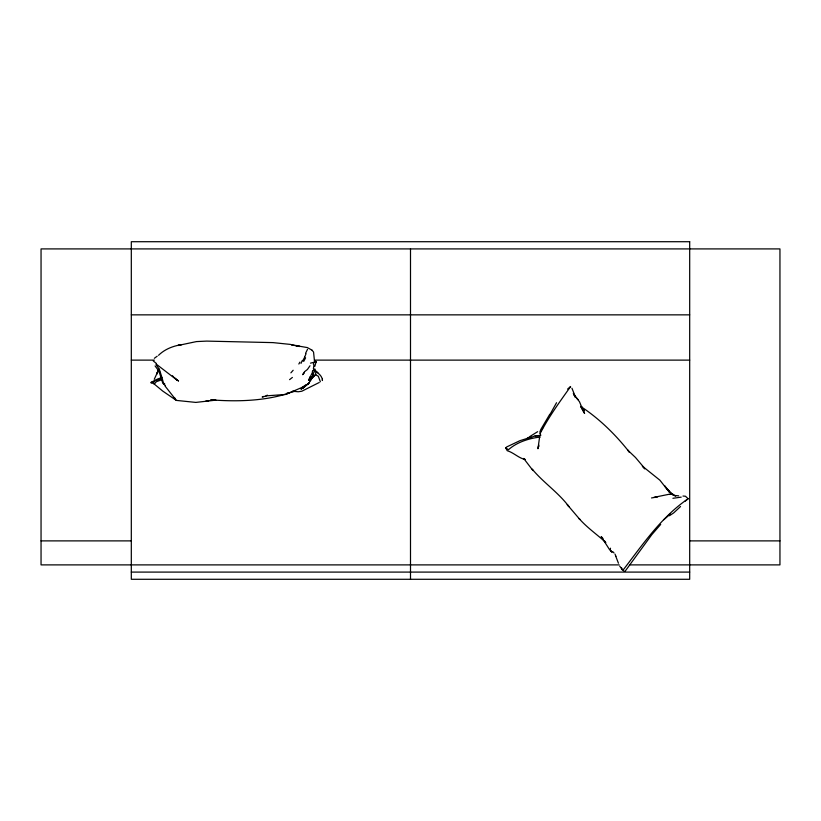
<?xml version="1.0" encoding="UTF-8"?>
<svg xmlns="http://www.w3.org/2000/svg" width="821" height="821" viewBox="0 0 821 821"><rect width="100%" height="100%" fill="white"/><g stroke="black" fill="none" stroke-linecap="round" stroke-linejoin="round"><path stroke-width="1.23" d="M316.177 361.507L314.812 366.412M549.701 414.985L556.546 402.721M539.654 436.639L537.96 448.738L538.638 446.008L538.535 446.634M312.863 373.442C313.017 380.77 305.935 386.25 300.999 389.216L302.959 386.999M215.79 400.145L195.829 402.413L176.341 400.402L162.743 391.083L154.317 384.105L156.318 381.714L161.296 379.907M610.27 549.393L610.496 548.202M313.591 372.713L312.596 376.541L313.129 373.442M538.35 447.065L538.894 445.146M157.971 370.876L156.708 374.099L158.751 369.05M541.018 430.738L543.358 426.797M310.297 376.541L308.645 380.359L313.119 370.918M154.245 379.281L157.304 372.724M310.471 363.149L316.126 361.774L314.299 361.989L313.304 363.97L313.909 364.801L313.406 368.927L316.526 375.31L318.302 376.223L320.364 381.755M549.721 414.379L541.111 428.962L539.961 431.692L540.218 433.426M304.591 357.207L306.048 353.707M164.662 383.479L163.851 384.29L162.732 383.048L159.305 372.303L159.633 371.513M300.999 363.416L302.22 360.583M305.617 353.235L307.516 349.336M303.698 361.425L305.597 357.874M298.844 364.021L299.891 362.133M302.682 360.84L304.714 357.156M304.519 371.8L302.672 374.694L304.355 372.765M312.298 371.39L312.668 370.764M308.983 382.791L307.762 384.402L308.983 382.791L308.48 383.499M625.15 571.19L651.864 534.594L660.7 524.414M309.774 380.79L313.663 374.992L312.062 376.798M309.999 365.756L307.413 369.491L304.95 371.39M290.901 372.847L293.169 370.25M682.959 496.048L685.432 496.223L688.152 498.737C661.562 516.82 642.976 544.107 623.652 569.343L622.277 569.733L619.742 566.151M670.316 514.069L663.789 519.724M312.668 377.568L315.243 374.889L310.512 379.189L312.452 377.732M605.847 542.496C596.949 534.44 587.005 527.595 579.082 518.554L579.893 519.488L567.229 504.628L568.994 506.69C558.444 492.487 543.286 482.563 532.213 469.14L532.983 470.566L523.695 458.457L525.204 459.534C518.503 458.026 513.741 452.648 507.204 450.688L505.746 447.938L506.731 446.922L519.919 440.682L531.32 437.131M680.547 506.526L673.692 512.899L669.413 515.742M567.588 389.072L570.605 386.517C559.758 401.808 548.623 417.006 540.013 433.796L540.659 434.843M158.545 355.298C164.703 349.243 172.872 346.052 181.308 344.697L177.972 345.487L196.465 341.587L206.676 341.105L273.003 342.614L290.655 344.44M685.207 501.138L688.152 498.737M289.577 379.651L292.389 377.434M154.338 358.305L157.201 356.191M526.641 438.742L528.334 437.552M529.176 436.957L537.642 431.682M153.25 360.942L156.206 363.303L156.277 364.883L158.751 368.506M319.246 382.494L301.83 391.227L298.218 391.761L292.481 391.207M265.973 395.794L267.4 395.158M529.904 437.973L534.892 435.889L540.772 435.397M295.498 391.135L286.621 393.485L289.536 392.941C265.183 401.028 237.433 401.859 211.213 399.848L213.737 400.063L210.833 400.012M155.087 365.95L158.504 370.507L158.586 368.762M304.94 385.418L308.234 383.93L301.635 387.584L285.667 394.449L267.328 395.784L262.156 396.995L263.993 396.41M161.583 378.85L156.041 380.349L151.126 383.048L151.136 382.36L157.304 379.148L161.942 377.455L163.574 383.397L165.37 385.624M655.897 496.962L671.917 493.698L673.056 494.273L669.628 494.416M651.515 497.947L656.307 497.126M205.589 401.182L208.791 400.771M681.214 497.136L672.902 498.296M539.972 435.571L535.159 435.992M540.126 437.029C528.919 438.393 517.066 442.098 508.466 449.703L505.746 447.938M154.122 382.083L151.136 382.36L154.317 384.105M654.101 497.228L657.58 496.962M211.089 400.012L215.605 399.806M131.309 314.854L689.691 314.854M131.309 360.121L154.369 360.121M314.453 360.121L689.691 360.121M41.05 540.885L131.309 540.885M689.691 540.885L779.95 540.885M619.25 564.889L41.05 564.889L41.05 248.907L779.95 248.907L779.95 564.889L629.491 564.889M131.309 572.093L689.691 572.093M672.902 495.33L678.659 495.833M314.792 368.834L315.387 371C317.655 372.888 320.734 374.725 322.048 378.224M314.751 361.024L316.044 361.979M295.919 345.425L299.87 346.513L291.26 344.779L307.321 347.581L312.031 350.146M674.472 495.597L675.755 495.987L673.405 494.622M671.034 492.651L669.218 492.025L659.899 480.203L642.35 466.133L644.731 468.904M317.922 372.837L314.833 370.107M581.637 408.365L584.357 410.192L581.637 408.365L583.505 411.413L579.441 401.664L574.3 395.27L575.295 397.097L573.315 393.331M624.042 571.026L622.277 569.733L621.62 567.875M669.864 492.508L664.651 485.909L671.568 493.852M176.341 400.402L164.98 385.952M156.308 364.165L177.059 380.144L174.76 377.834M580.591 406.364C599.289 418.628 615.565 434.586 629.358 452.135L627.644 450.031L635.505 457.513L644.352 467.98M611.604 551.743L610.444 550.675L612.302 552.194L609.593 549.701L601.208 536.585L602.953 538.525M172.4 375.751L173.683 376.931M574.3 395.27L578.097 399.611M580.693 407.103L583.013 409.32M163.194 382.699L163.933 383.581M312.093 350.259L313.55 352.065L314.474 361.004M604.297 540.629L605.446 542.106M613.225 551.958L614.005 552.985M158.504 370.507L159.305 372.303M174.493 397.672L175.376 398.924M571.929 388.189L575.459 397.087M618.439 563.216L615.555 555.714M615.042 554.134L615.863 556.412M159.284 369.101L161.911 377.393M322.304 378.614L322.407 380.544L322.386 379.364M410.5 248.907L410.5 579.287M310.687 376.716L309.763 379.158L310.687 376.716M304.478 385.942L303.267 388.056L304.478 385.962M689.691 241.713L131.309 241.713L131.309 579.287L689.691 579.287L689.691 241.713M669.669 492.241L667.381 489.152L669.669 492.241M178.496 380.913L175.858 379.21L178.496 380.913M584.542 413.394L581.72 406.959L584.542 413.394"/></g></svg>
